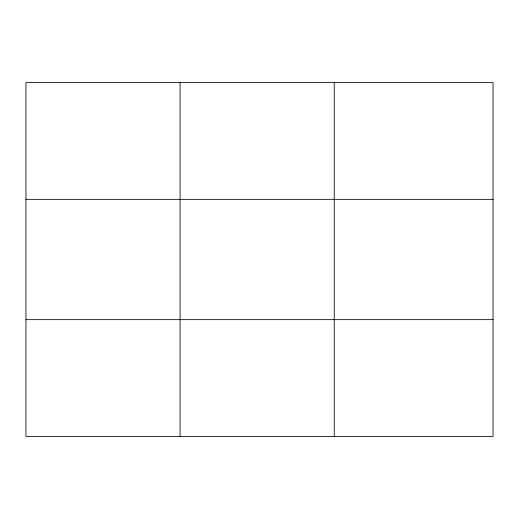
<?xml version="1.0" encoding="UTF-8"?>
<svg xmlns="http://www.w3.org/2000/svg" width="519" height="519" viewBox="0 0 519 519"><rect width="100%" height="100%" fill="white"/><g stroke="black" fill="none" stroke-linecap="round" stroke-linejoin="round"><path stroke-width="0.78" d="M180.093 82.592L180.093 436.408M334.236 82.592L334.236 436.408M493.05 199.348L493.05 82.592L25.95 82.592L25.95 436.408L493.05 436.408L493.05 199.348L25.95 199.348M25.95 319.652L493.05 319.652"/></g></svg>
